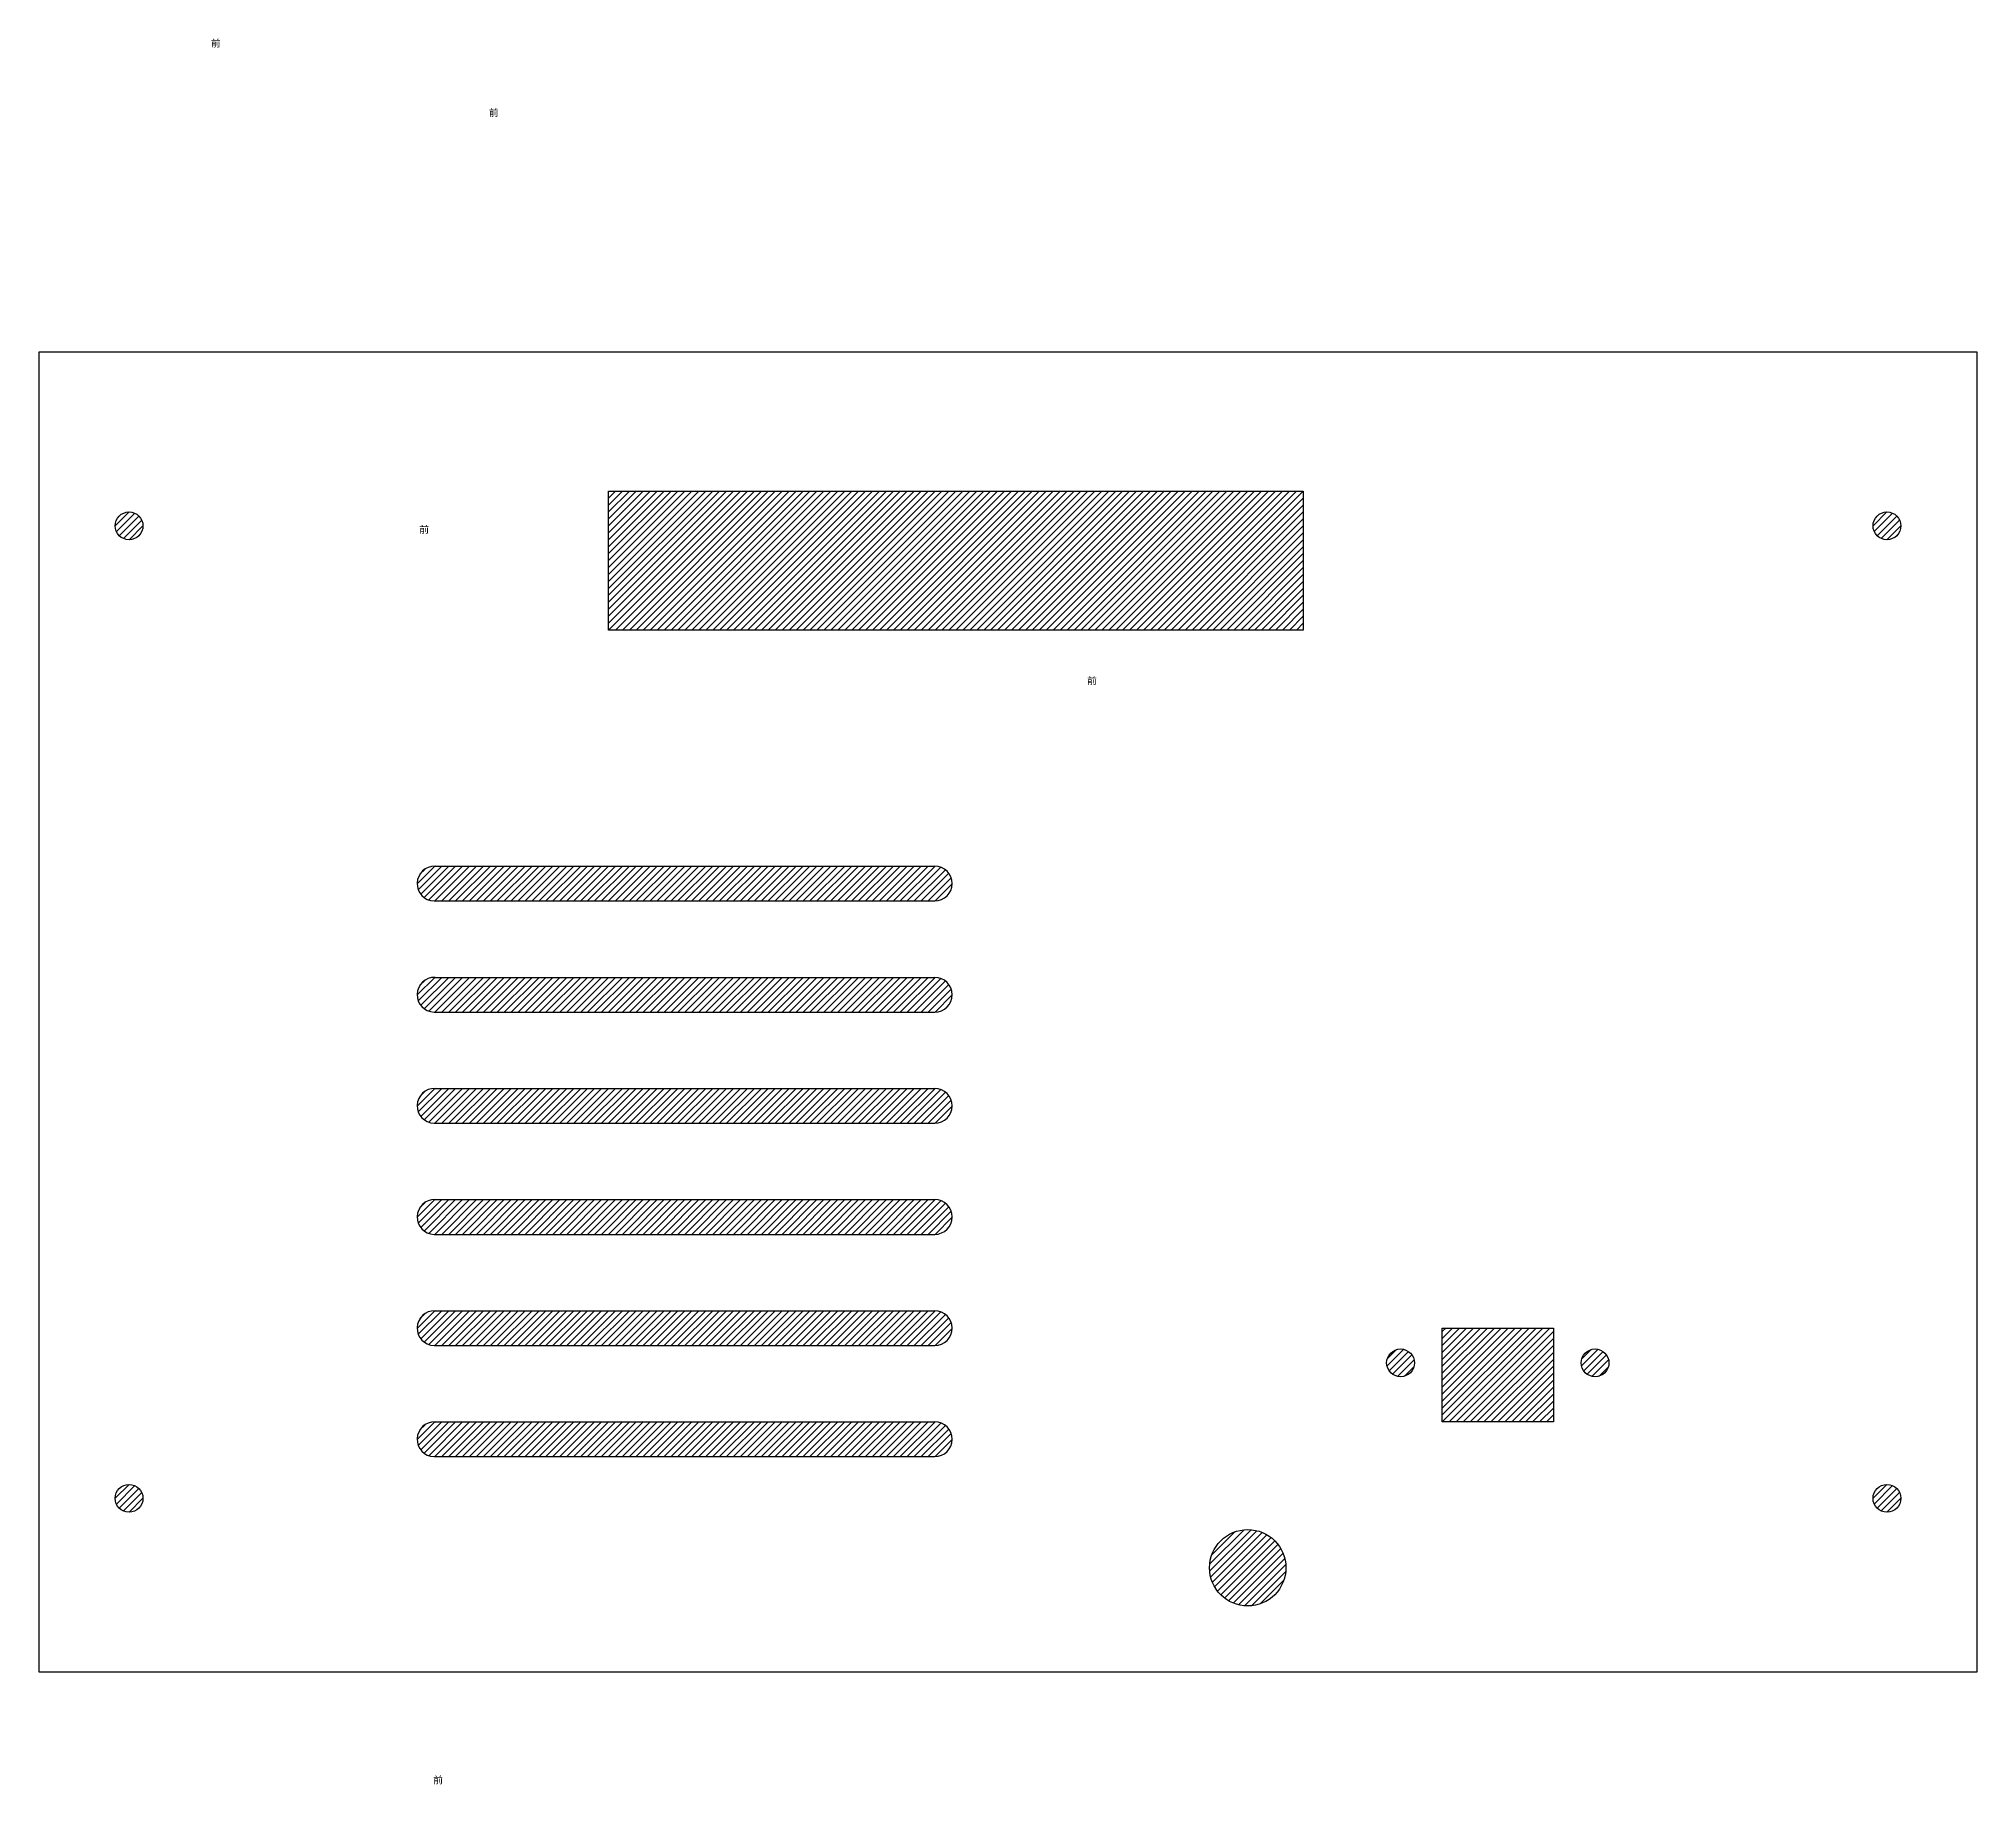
# Model space of a CAD drawing. Header units: millimetres. Extents: x -540 to 575, y -569 to 285.
# Drawn here: x -279 to 0, y 33.8 to 285.1 of the extents above; entities that cross this region are included whole.
import ezdxf
from ezdxf.enums import TextEntityAlignment as Align

# ---------------------------------------------------------------- set-up
doc = ezdxf.new("R2010")
doc.units = ezdxf.units.MM
doc.layers.add('文本', color=7, linetype='Continuous', lineweight=25)
doc.layers.add('标注', color=2, linetype='Continuous', lineweight=13)
doc.layers.add('边框', color=7, linetype='Continuous', lineweight=25, true_color=0x000000)
doc.styles.add('textstyle3', font='arial.ttf')

# ---------------------------------------------------------------- blocks, each defined once
blk = doc.blocks.new('ht')
at = {"layer": '文本', "transparency": 33554687}
h = blk.add_hatch(dxfattribs=at)
h.set_pattern_fill('JIS_WOOD', color=256, style=0, pattern_type=0)
edge = h.paths.add_edge_path(flags=0)
edge.add_arc((-36, 0), 2.5, 88.3634, 268.3634)
edge.add_line((-36.07, -2.5), (36, -2.5))
edge.add_arc((36, 0), 2.5, 270, 450)
edge.add_line((36, 2.5), (-35.93, 2.5))
at = {"layer": '文本'}
for p, q in [((-35.93, 2.5), (36, 2.5)), ((-36.07, -2.5), (36, -2.5))]:
    blk.add_line(p, q, dxfattribs=at)
for centre, start, end in [((-36, 0), 88.3634, 268.3634), ((36, 0), 270, 90)]:
    blk.add_arc(centre, 2.5, start, end, dxfattribs=at)
blk = doc.blocks.new('hta')
at = {"layer": '文本'}
for p in [(-0.04, -2.5), (-0.04, -18.5), (-0.04, -34.5), (-0.04, -50.5), (-0.04, -66.5), (-0.04, -82.5)]:
    blk.add_blockref('ht', p, dxfattribs=at)
blk = doc.blocks.new('net')
at = {"layer": '边框', "transparency": 33554687}
h = blk.add_hatch(dxfattribs=at)
h.set_pattern_fill('JIS_WOOD', color=256, style=0, pattern_type=0)
h.paths.add_polyline_path([(0, 13.5), (0, 0), (-16, 0), (-16, 13.5)], flags=0)
h = blk.add_hatch(dxfattribs=at)
h.set_pattern_fill('JIS_WOOD', color=256, style=0, pattern_type=0)
edge = h.paths.add_edge_path(flags=0)
edge.add_arc((-22, 8.5), 2, 0, 360)
h = blk.add_hatch(dxfattribs=at)
h.set_pattern_fill('JIS_WOOD', color=256, style=0, pattern_type=0)
edge = h.paths.add_edge_path(flags=0)
edge.add_arc((6, 8.5), 2, 0, 360)
at = {"layer": '边框'}
for p, q in [((-16, 13.5), (0, 13.5)), ((-16, 0), (-16, 13.5)), ((0, 13.5), (0, 0)), ((0, 0), (-16, 0))]:
    blk.add_line(p, q, dxfattribs=at)
for centre in [(-22, 8.5), (6, 8.5)]:
    blk.add_circle(centre, 2, dxfattribs=at)
blk = doc.blocks.new('black_1')
at = {"layer": '边框'}
for p, q in [((-100, 20), (0, 20)), ((-100, 0), (-100, 20)), ((0, 20), (0, 0)), ((0, 0), (-100, 0))]:
    blk.add_line(p, q, dxfattribs=at)
blk = doc.blocks.new('后挡板')
at = {"layer": '边框', "transparency": 33554687}
h = blk.add_hatch(dxfattribs=at)
h.set_pattern_fill('JIS_WOOD', color=256, style=0, pattern_type=0)
h.paths.add_polyline_path([(-197, 150), (-197, 170), (-97, 170), (-97, 150)], flags=0)
h = blk.add_hatch(dxfattribs=at)
h.set_pattern_fill('JIS_WOOD', color=256, style=0, pattern_type=0)
edge = h.paths.add_edge_path(flags=0)
edge.add_arc((-266, 165), 2, 0, 360)
h = blk.add_hatch(dxfattribs=at)
h.set_pattern_fill('JIS_WOOD', color=256, style=0, pattern_type=0)
edge = h.paths.add_edge_path(flags=0)
edge.add_arc((-13, 165), 2, 0, 360)
h = blk.add_hatch(dxfattribs=at)
h.set_pattern_fill('JIS_WOOD', color=256, style=0, pattern_type=0)
edge = h.paths.add_edge_path(flags=0)
edge.add_arc((-266, 25), 2, 0, 360)
h = blk.add_hatch(dxfattribs=at)
h.set_pattern_fill('JIS_WOOD', color=256, style=0, pattern_type=0)
edge = h.paths.add_edge_path(flags=0)
edge.add_arc((-13, 25), 2, 0, 360)
h = blk.add_hatch(dxfattribs=at)
h.set_pattern_fill('JIS_WOOD', color=256, style=0, pattern_type=0)
edge = h.paths.add_edge_path(flags=0)
edge.add_arc((-105, 15), 5.5, 0, 360)
at = {"layer": '边框'}
for p, q in [((0, 190), (-279, 190)), ((-279, 190), (-279, 0)), ((0, 0), (0, 190)), ((-279, 0), (0, 0))]:
    blk.add_line(p, q, dxfattribs=at)
for centre, radius in [((-266, 165), 2), ((-13, 165), 2), ((-266, 25), 2), ((-13, 25), 2), ((-105, 15), 5.5)]:
    blk.add_circle(centre, radius, dxfattribs=at)
at = {"layer": '文本'}
blk.add_blockref('hta', (-186, 116), dxfattribs=at)
at = {"layer": '边框'}
for name, p in [('black_1', (-97, 150)), ('net', (-61, 36))]:
    blk.add_blockref(name, p, dxfattribs=at)
at = {"layer": '文本', "style": 'textstyle3'}
for p in [(-224.23, 164.97), (-128.13, 143.17)]:
    blk.add_text('前', height=1, dxfattribs=at).set_placement(p, align=Align.TOP_LEFT)
blk = doc.blocks.new('后挡板-标注')
at = {"layer": '标注', "char_height": 1, "attachment_point": 1, "style": 'textstyle3'}
for insert in [(24.77, 44.35), (64.77, 34.35)]:
    blk.add_mtext('前', dxfattribs=dict(at, insert=insert))

msp = doc.modelspace()

# ---------------------------------------------------------------- block references
at = {"layer": '标注'}
msp.add_blockref('后挡板-标注', (-279, 240.62), dxfattribs=at)
at = {"layer": '边框'}
msp.add_blockref('后挡板', (0, 50), dxfattribs=at)

# ---------------------------------------------------------------- texts
at = {"layer": '标注', "insert": (-222.22, 34.94), "char_height": 1, "attachment_point": 1, "style": 'textstyle3'}
msp.add_mtext('前', dxfattribs=at)

doc.saveas('drawing.dxf')
